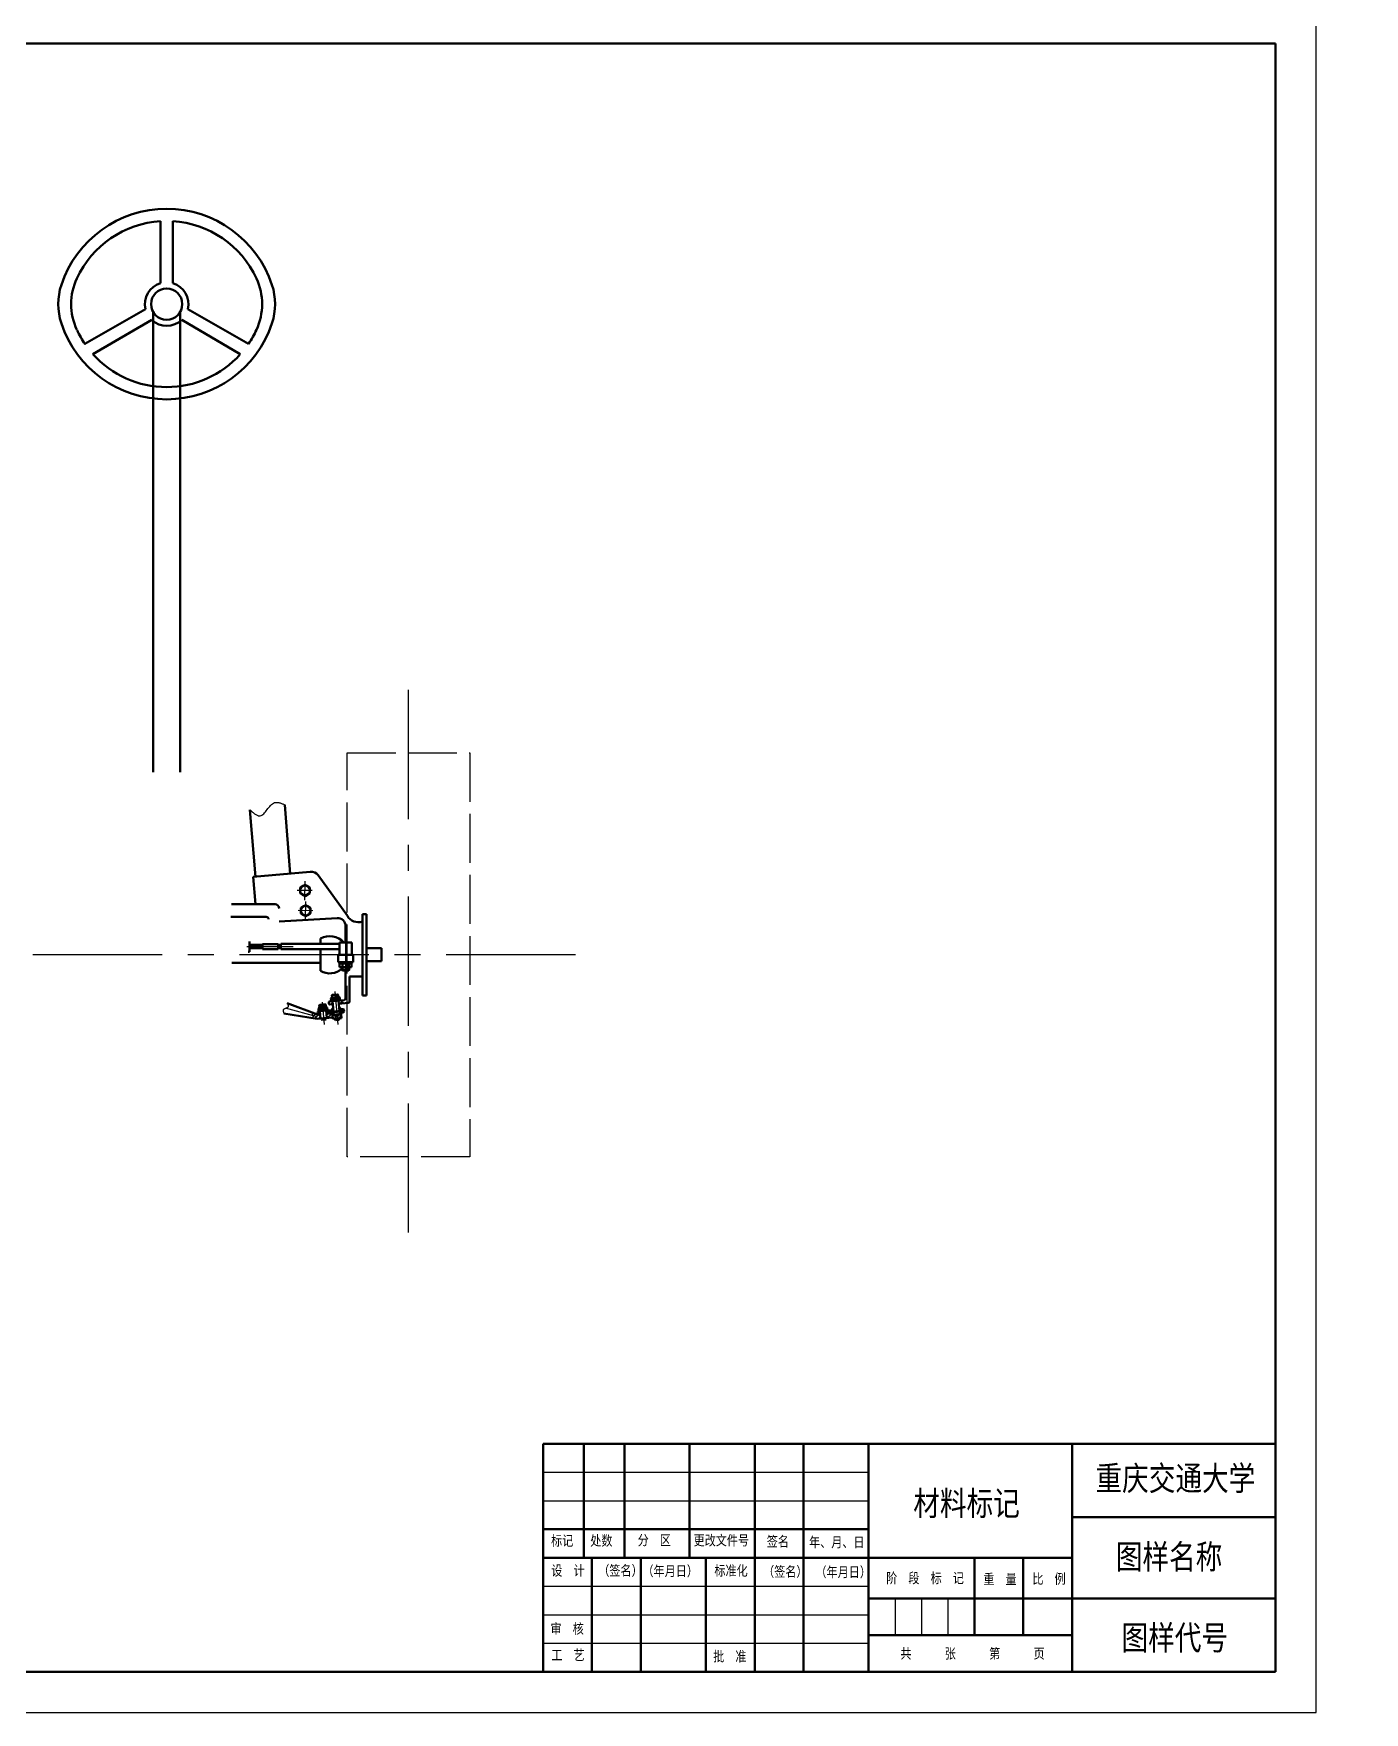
# Model space of a CAD drawing. Header units: millimetres. Extents: x 7185 to 8369, y 2371 to 4859.
# Drawn here: x 7464 to 7791.1, y 2370.5 to 2782.9 of the extents above; entities that cross this region are included whole.
import ezdxf

# ---------------------------------------------------------------- set-up
doc = ezdxf.new("R2010")
doc.units = ezdxf.units.MM
doc.linetypes.add('ACAD_ISO02W100', pattern=[15, 12, -3])
doc.linetypes.add('CENTER', pattern=[50.8, 31.75, -6.35, 6.35, -6.35])
for name, color, linetype, lineweight in [('中心线层', 1, 'CENTER', 25), ('剖面线层', 2, 'Continuous', 25), ('总内框线', 7, 'Continuous', 50), ('粗实线层', 250, 'Continuous', 50), ('虚线层', 4, 'ACAD_ISO02W100', 25)]:
    doc.layers.add(name, color=color, linetype=linetype, lineweight=lineweight)
doc.styles.add('陈杰（2）', font='Arial.ttf', dxfattribs={"width": 0.8})
pattern_1 = [(45, (7270.7519, 4468.92303), (-0.4490128, 0.4490128), [])]
pattern_2 = [(40, (7438.9614, 4467.35284), (-0.40817013, 0.48643822), [])]

msp = doc.modelspace()

# ---------------------------------------------------------------- hatches: boundary and pattern name
at = {"layer": '剖面线层'}
h = msp.add_hatch(dxfattribs=at)
h.set_pattern_fill('ANSI31', color=256, scale=0.2)
h.set_pattern_definition(pattern_1)
h.paths.add_polyline_path([(7309.42, 2559.94), (7307.49, 2559.94), (7307.49, 2565.52), (7306.49, 2565.52), (7306.49, 2558.64), (7309.42, 2558.64)])
h.paths.add_polyline_path([(7309.11, 2560.55), (7308.81, 2560.55, -0.309941), (7308.53, 2560.55), (7308.07, 2560.55, -0.309941), (7307.78, 2560.55), (7307.49, 2560.55), (7307.49, 2559.94), (7309.11, 2559.94)], flags=17)
h.paths.add_polyline_path([(7309.11, 2561.57), (7307.49, 2561.57), (7307.49, 2560.96), (7307.78, 2560.96, -0.309941), (7308.07, 2560.96), (7308.53, 2560.96, -0.309941), (7308.81, 2560.96), (7309.11, 2560.96)], flags=17)
h.paths.add_polyline_path([(7309.42, 2554.64), (7306.49, 2554.64), (7306.49, 2547.76), (7307.49, 2547.76), (7307.49, 2553.34), (7309.42, 2553.34)])
h.paths.add_polyline_path([(7309.11, 2553.34), (7307.49, 2553.34), (7307.49, 2552.74), (7307.78, 2552.74, -0.309941), (7308.07, 2552.74), (7308.53, 2552.74, -0.309941), (7308.81, 2552.74), (7309.11, 2552.74)], flags=17)
h.paths.add_polyline_path([(7309.11, 2552.32), (7308.81, 2552.32, -0.309941), (7308.53, 2552.32), (7308.07, 2552.32, -0.309941), (7307.78, 2552.32), (7307.49, 2552.32), (7307.49, 2551.72), (7309.11, 2551.72)], flags=17)
h.paths.add_polyline_path([(8367.2, 4858.19), (8369.12, 4858.19), (8369.12, 4859.38), (8367.2, 4859.38)], flags=9)
h = msp.add_hatch(dxfattribs=at)
h.set_pattern_fill('ANSI31', color=256, scale=0.2)
h.set_pattern_definition(pattern_1)
h.paths.add_polyline_path([(7311.62, 2559.04), (7311.62, 2556.64), (7312.25, 2556.64), (7314.84, 2559.23), (7314.84, 2559.43, -1.160876), (7314.98, 2560.39, -0.198746), (7317.79, 2559.66), (7317.79, 2560.6, 0.405398)])
h.paths.add_polyline_path([(7312.25, 2556.64), (7311.62, 2556.64), (7311.62, 2554.24, 0.405398), (7317.79, 2552.68), (7317.79, 2553.59, -0.285368), (7315.3, 2553.59)])
h.paths.add_polyline_path([(7315.3, 2553.94), (7315.3, 2553.59, 0.285368), (7317.79, 2553.59), (7317.79, 2553.94, -0.285368)], flags=17)
h.paths.add_polyline_path([(7317.79, 2553.94), (7317.79, 2554.64), (7315.3, 2554.64), (7315.3, 2553.94, 0.285368)], flags=17)
h.paths.add_polyline_path([(7315.3, 2559.04), (7315.3, 2558.64), (7316.79, 2558.64, 0.414214), (7316.39, 2559.04)], flags=17)
h.paths.add_polyline_path([(7315.78, 2559.52, -0.099854), (7315.73, 2559.74), (7315.3, 2559.56), (7315.3, 2559.32)], flags=17)
h.paths.add_polyline_path([(7316.87, 2559.6, -0.098424), (7316.77, 2559.39), (7317.79, 2558.96), (7317.79, 2559.2)], flags=17)
h.paths.add_polyline_path([(8367.2, 4858.19), (8369.12, 4858.19), (8369.12, 4859.38), (8367.2, 4859.38)], flags=9)
at = {"layer": '虚线层'}
h = msp.add_hatch(dxfattribs=at)
h.set_pattern_fill('ANSI31', color=256, scale=0.2, angle=-5)
h.set_pattern_definition(pattern_2)
edge = h.paths.add_edge_path()
edge.add_line((7539.06, 2544.62), (7538.99, 2545.37))
edge.add_line((7538.99, 2545.37), (7539.94, 2545.45))
edge.add_spline(control_points=[(7539.94, 2545.45), (7539.79, 2545.34), (7539.48, 2545.09), (7540.23, 2545.06), (7540.04, 2544.77), (7539.98, 2544.7)], knot_values=[0, 0, 0, 0, 1.947932, 4.156081, 5.538061, 5.538061, 5.538061, 5.538061], degree=3, periodic=0)
edge.add_line((7539.98, 2544.7), (7539.06, 2544.62))
h.paths.add_polyline_path([(7536.58, 2544.96, -0.414214), (7536.76, 2545.18), (7537.52, 2545.24), (7537.58, 2544.49), (7536.83, 2544.43, -0.414214), (7536.61, 2544.61)])
h.paths.add_polyline_path([(7539.48, 2542.93, 0.184364), (7539.15, 2543.55), (7539.13, 2543.8, -0.156472), (7539.59, 2543.25), (7540.09, 2543.29, -0.414214), (7540.3, 2543.11), (7540.31, 2543.01)])
h = msp.add_hatch(dxfattribs=at)
h.set_pattern_fill('ANSI31', color=256, scale=0.2, angle=-5)
h.set_pattern_definition([(40, (7434.78314, 4486.1372), (-0.40817013, 0.48643822), [])])
edge = h.paths.add_edge_path()
edge.add_spline(control_points=[(7532.46, 2541.11), (7532.58, 2541.19), (7532.81, 2541.35), (7532.69, 2541.6), (7532.62, 2541.71)], knot_values=[3.77514, 3.77514, 3.77514, 3.77514, 5.659684, 7.363466, 7.363466, 7.363466, 7.363466], degree=3, periodic=0)
edge.add_spline(control_points=[(7532.62, 2541.71), (7532.56, 2541.83), (7532.42, 2542.09), (7532.69, 2542.23), (7532.82, 2542.3)], knot_values=[0, 0, 0, 0, 1.808148, 3.77514, 3.77514, 3.77514, 3.77514], degree=3, periodic=0)
edge.add_line((7532.82, 2542.3), (7533.79, 2541.93))
edge.add_line((7533.79, 2541.93), (7534.08, 2541.95))
edge.add_arc((7534.1, 2542.15), 0.2, 264.199, 275)
edge.add_line((7534.11, 2541.95), (7534.46, 2541.98))
edge.add_line((7534.46, 2541.98), (7534.55, 2540.98))
edge.add_line((7534.55, 2540.98), (7533.72, 2540.91))
edge.add_line((7533.72, 2540.91), (7532.46, 2541.11))
h.paths.add_polyline_path([(7536.06, 2542.12), (7537.06, 2542.21, -0.414214), (7537.5, 2541.85), (7537.56, 2541.26), (7536.14, 2541.13)])
h = msp.add_hatch(dxfattribs=at)
h.set_pattern_fill('ANSI31', color=256, scale=0.2, angle=-5)
h.set_pattern_definition(pattern_2)
h.paths.add_polyline_path([(7537.34, 2543.05, -0.144439), (7537.66, 2543.64), (7537.68, 2543.38, 0.16751), (7537.5, 2542.75), (7536.01, 2542.62), (7535.99, 2542.93)])
h.paths.add_polyline_path([(7536.06, 2542.12), (7536.01, 2542.62), (7537.32, 2542.74, 0.422905), (7538.6, 2541.64), (7538.66, 2540.98), (7537.59, 2540.88), (7537.5, 2541.85, 0.414214), (7537.06, 2542.21)])
h.paths.add_polyline_path([(7538.66, 2540.98), (7538.6, 2541.64, 0.420592), (7539.66, 2542.95), (7540.31, 2543.01), (7540.34, 2542.7, -0.414214), (7540.16, 2542.48), (7540.01, 2542.47, 0.414214), (7539.64, 2542.03), (7539.74, 2541.07)])

# ---------------------------------------------------------------- linework, layer by layer
for p, q in [((7779.27, 2370.52), (7779.27, 2790.52)), ((7769.27, 2436.52), (7769.27, 2380.52)), ((7589.27, 2429.52), (7669.27, 2429.52)), ((7589.27, 2422.52), (7669.27, 2422.52)), ((7589.27, 2401.52), (7669.27, 2401.52)), ((7675.77, 2398.52), (7675.77, 2389.52)), ((7682.27, 2398.52), (7682.27, 2389.52)), ((7688.77, 2398.52), (7688.77, 2389.52)), ((7589.27, 2394.52), (7669.27, 2394.52)), ((7589.27, 2387.52), (7669.27, 2387.52)), ((7769.27, 2380.52), (7589.27, 2380.52)), ((7185.27, 2370.52), (7779.27, 2370.52))]:
    msp.add_line(p, q)
at = {"layer": '中心线层', "lineweight": -3}
for p, q in [((7556.18, 2488.38), (7556.18, 2624.78)), ((7597.23, 2556.64), (7249.27, 2556.64))]:
    msp.add_line(p, q, dxfattribs=at)
at = {"layer": '中心线层'}
for p, q in [((7530.7, 2570.09), (7530.77, 2574.68)), ((7532.49, 2572.43), (7528.87, 2572.45)), ((7530.87, 2565.13), (7530.95, 2569.72)), ((7532.67, 2567.46), (7529.05, 2567.49)), ((7516.43, 2558.64), (7527.85, 2558.64)), ((7540.74, 2559.64), (7540.74, 2552.05)), ((7535, 2544.99), (7535.48, 2539.49)), ((7537.14, 2545.67), (7539.42, 2545.88)), ((7538.05, 2547.63), (7538.8, 2539.48)), ((7533.73, 2541.42), (7525.98, 2543.49)), ((7534.06, 2543.23), (7536.35, 2543.44))]:
    msp.add_line(p, q, dxfattribs=at)
at = {"layer": '总内框线'}
for p, q in [((7769.27, 2780.52), (7195.27, 2780.52)), ((7769.27, 2380.52), (7769.27, 2780.52)), ((7589.27, 2436.52), (7769.27, 2436.52)), ((7589.27, 2380.52), (7589.27, 2436.52)), ((7599.27, 2436.52), (7599.27, 2408.52)), ((7609.27, 2436.52), (7609.27, 2408.52)), ((7625.27, 2436.52), (7625.27, 2408.52)), ((7641.27, 2436.52), (7641.27, 2408.52)), ((7653.27, 2436.52), (7653.27, 2380.52)), ((7669.27, 2436.52), (7669.27, 2380.52)), ((7719.27, 2380.52), (7719.27, 2436.52)), ((7719.27, 2418.52), (7769.27, 2418.52)), ((7589.27, 2415.52), (7669.27, 2415.52)), ((7589.27, 2408.52), (7719.27, 2408.52)), ((7601.27, 2408.52), (7601.27, 2380.52)), ((7613.27, 2408.52), (7613.27, 2380.52)), ((7629.27, 2408.52), (7629.27, 2380.52)), ((7641.27, 2408.52), (7641.27, 2380.52)), ((7695.27, 2389.52), (7695.27, 2408.52)), ((7707.27, 2389.52), (7707.27, 2408.52)), ((7669.27, 2398.52), (7719.27, 2398.52)), ((7719.27, 2398.52), (7769.27, 2398.52)), ((7669.27, 2389.52), (7719.27, 2389.52)), ((7195.27, 2380.52), (7769.27, 2380.52))]:
    msp.add_line(p, q, dxfattribs=at)
at = {"layer": '粗实线层'}
for p, q in [((7495.26, 2721.6), (7495.26, 2736.83)), ((7498.26, 2721.6), (7498.26, 2736.83)), ((7491.56, 2715.23), (7476.67, 2706.69)), ((7493.46, 2714.52), (7493.46, 2601.46)), ((7500.06, 2714.52), (7500.06, 2601.46)), ((7501.95, 2715.22), (7516.85, 2706.71)), ((7493.08, 2712.6), (7478.64, 2704.18)), ((7500.45, 2712.63), (7514.86, 2704.16)), ((7518.56, 2575.81), (7517.23, 2592.27)), ((7527.12, 2576.56), (7525.76, 2593.47)), ((7532.06, 2576.99), (7518.04, 2575.77)), ((7518.04, 2575.81), (7518.59, 2569.03)), ((7529.56, 2573.13), (7530.77, 2573.82)), ((7531.97, 2573.13), (7530.77, 2573.82)), ((7541.16, 2566.2), (7533.98, 2576.18)), ((7529.57, 2572.44), (7529.56, 2573.13)), ((7529.57, 2572.44), (7529.57, 2571.74)), ((7529.57, 2571.74), (7530.17, 2571.4)), ((7530.17, 2571.4), (7530.77, 2571.05)), ((7531.97, 2571.74), (7530.77, 2571.05)), ((7531.97, 2572.44), (7531.97, 2573.13)), ((7531.97, 2572.44), (7531.97, 2571.74)), ((7521.21, 2565.95), (7512.53, 2565.95)), ((7523.4, 2569.03), (7512.71, 2569.03)), ((7538.62, 2565.67), (7524.4, 2564.82)), ((7529.74, 2568.17), (7530.94, 2568.86)), ((7529.74, 2567.47), (7529.74, 2568.17)), ((7529.74, 2567.47), (7529.74, 2566.78)), ((7529.74, 2566.78), (7530.34, 2566.44)), ((7530.34, 2566.44), (7530.94, 2566.09)), ((7532.14, 2568.17), (7530.94, 2568.86)), ((7532.14, 2566.78), (7530.94, 2566.09)), ((7532.14, 2567.47), (7532.14, 2568.17)), ((7532.14, 2567.47), (7532.14, 2566.78)), ((7545.87, 2566.64), (7544.87, 2566.64)), ((7544.87, 2566.64), (7544.87, 2546.64)), ((7545.87, 2546.64), (7545.87, 2566.64)), ((7540.74, 2563.67), (7540.74, 2559.64)), ((7517.11, 2557.36), (7516.81, 2557.36)), ((7517.11, 2559.92), (7517.11, 2557.36)), ((7517.11, 2559.05), (7520.28, 2559.05)), ((7517.11, 2558.23), (7520.28, 2558.23)), ((7520.28, 2559.25), (7520.28, 2558.03)), ((7520.28, 2559.25), (7524.13, 2559.25)), ((7520.28, 2558.03), (7524.13, 2558.05)), ((7524.13, 2559.25), (7524.14, 2558.05)), ((7524.13, 2559.05), (7524.81, 2559.05)), ((7524.14, 2558.23), (7524.81, 2558.23)), ((7524.81, 2558.64), (7524.81, 2559.3)), ((7524.81, 2559.3), (7539.24, 2559.3)), ((7524.81, 2558.64), (7524.81, 2557.98)), ((7524.81, 2557.98), (7539.24, 2557.98)), ((7534.57, 2560.6), (7534.57, 2559.3)), ((7534.57, 2557.98), (7534.57, 2552.68)), ((7539.24, 2559.64), (7542.24, 2559.64)), ((7542.24, 2559.64), (7542.24, 2556.64)), ((7545.87, 2558.24), (7549.59, 2558.24)), ((7549.59, 2555.04), (7549.59, 2558.24)), ((7534.57, 2554.64), (7512.74, 2554.64)), ((7538.92, 2554.82), (7538.92, 2556.64)), ((7542.56, 2554.82), (7538.92, 2554.82)), ((7539.26, 2554.47), (7539.38, 2554.47)), ((7539.26, 2554.47), (7539.26, 2553.57)), ((7539.26, 2553.57), (7542.22, 2553.57)), ((7539.38, 2554.47), (7539.38, 2554.82)), ((7542.1, 2554.47), (7539.38, 2554.47)), ((7539.84, 2553.57), (7539.94, 2553.57)), ((7539.84, 2552.92), (7539.84, 2553.57)), ((7539.84, 2552.92), (7541.64, 2552.92)), ((7539.84, 2552.92), (7539.94, 2552.75)), ((7539.94, 2552.92), (7539.94, 2553.57)), ((7539.99, 2553.57), (7539.99, 2554.47)), ((7540.74, 2554.47), (7542.22, 2554.47)), ((7541.49, 2553.57), (7541.49, 2554.47)), ((7541.54, 2552.92), (7541.54, 2553.57)), ((7541.54, 2552.75), (7541.64, 2552.92)), ((7541.64, 2552.92), (7541.64, 2553.57)), ((7542.1, 2554.82), (7542.1, 2554.47)), ((7542.22, 2554.47), (7542.22, 2553.57)), ((7542.56, 2556.64), (7542.56, 2554.82)), ((7545.87, 2555.04), (7549.59, 2555.04)), ((7539.94, 2552.75), (7541.54, 2552.75)), ((7540.74, 2545.89), (7540.74, 2552.75)), ((7544.87, 2551.27), (7541.72, 2551.27)), ((7541.72, 2551.27), (7541.72, 2545.22)), ((7526.38, 2544.73), (7533.79, 2541.93)), ((7536.58, 2544.96), (7536.61, 2544.61)), ((7540.37, 2545.49), (7536.76, 2545.18)), ((7537.31, 2546.14), (7537.12, 2545.92)), ((7537.16, 2545.42), (7537.12, 2545.92)), ((7537.39, 2545.23), (7537.16, 2545.42)), ((7537.31, 2546.14), (7538.18, 2546.22)), ((7537.66, 2545.97), (7537.31, 2546.14)), ((7537.39, 2546.69), (7537.49, 2546.81)), ((7537.7, 2545.46), (7537.39, 2545.23)), ((7538.75, 2546.92), (7537.49, 2546.81)), ((7537.52, 2545.24), (7537.74, 2542.68)), ((7538.18, 2546.22), (7537.66, 2545.97)), ((7537.66, 2545.97), (7537.7, 2545.46)), ((7538.26, 2545.31), (7537.7, 2545.46)), ((7539.05, 2546.3), (7538.18, 2546.22)), ((7538.18, 2546.22), (7538.74, 2546.07)), ((7538.27, 2545.31), (7538.79, 2545.56)), ((7538.74, 2546.07), (7539.05, 2546.3)), ((7538.74, 2546.07), (7538.79, 2545.56)), ((7538.87, 2546.82), (7538.75, 2546.92)), ((7538.79, 2545.56), (7539.14, 2545.39)), ((7538.99, 2545.37), (7539.22, 2542.81)), ((7539.05, 2546.3), (7539.28, 2546.12)), ((7539.06, 2544.62), (7541.35, 2544.82)), ((7539.14, 2545.39), (7539.33, 2545.62)), ((7539.33, 2545.62), (7539.28, 2546.12)), ((7545.87, 2546.64), (7544.87, 2546.64)), ((7525.58, 2542.25), (7533.72, 2540.91)), ((7533.72, 2540.91), (7537.56, 2541.26)), ((7534.46, 2541.98), (7533.79, 2541.93)), ((7534.42, 2542.49), (7533.87, 2542.44)), ((7534.24, 2543.7), (7534.04, 2543.48)), ((7534.09, 2542.97), (7534.04, 2543.48)), ((7534.32, 2542.79), (7534.09, 2542.97)), ((7534.24, 2543.7), (7535.11, 2543.78)), ((7534.58, 2543.53), (7534.24, 2543.7)), ((7534.27, 2544.2), (7534.4, 2544.36)), ((7534.63, 2543.02), (7534.32, 2542.79)), ((7535.7, 2544.48), (7534.4, 2544.36)), ((7535.11, 2543.78), (7534.58, 2543.53)), ((7534.58, 2543.53), (7534.63, 2543.02)), ((7535.19, 2542.86), (7534.63, 2543.02)), ((7534.79, 2540.99), (7534.81, 2540.76)), ((7534.97, 2540.66), (7534.81, 2540.76)), ((7535.09, 2540.78), (7534.97, 2540.66)), ((7534.97, 2540.66), (7535.38, 2540.7)), ((7535.07, 2541.02), (7535.09, 2540.78)), ((7535.09, 2540.78), (7535.38, 2540.7)), ((7535.98, 2543.86), (7535.11, 2543.78)), ((7535.11, 2543.78), (7535.67, 2543.63)), ((7535.2, 2542.86), (7535.72, 2543.12)), ((7535.65, 2540.83), (7535.38, 2540.7)), ((7535.79, 2540.74), (7535.38, 2540.7)), ((7535.62, 2541.07), (7535.64, 2540.83)), ((7535.65, 2540.83), (7535.79, 2540.74)), ((7535.67, 2543.63), (7535.98, 2543.86)), ((7535.67, 2543.63), (7535.72, 2543.12)), ((7535.86, 2544.34), (7535.7, 2544.48)), ((7535.72, 2543.12), (7536.06, 2542.95)), ((7535.79, 2540.74), (7535.93, 2540.86)), ((7535.9, 2541.1), (7535.93, 2540.86)), ((7535.98, 2543.86), (7536.21, 2543.68)), ((7537.5, 2542.75), (7536.01, 2542.62)), ((7536.06, 2542.95), (7536.26, 2543.17)), ((7536.26, 2543.17), (7536.21, 2543.68)), ((7536.83, 2544.43), (7537.58, 2544.49)), ((7539.49, 2542.83), (7537.51, 2542.66)), ((7539.48, 2542.7), (7537.54, 2542.53)), ((7539.74, 2541.07), (7537.59, 2540.88)), ((7538.11, 2540.93), (7538.13, 2540.69)), ((7538.29, 2540.6), (7538.13, 2540.69)), ((7538.41, 2540.71), (7538.29, 2540.6)), ((7538.29, 2540.6), (7538.69, 2540.64)), ((7538.39, 2540.95), (7538.41, 2540.72)), ((7538.41, 2540.71), (7538.69, 2540.64)), ((7538.96, 2540.76), (7538.69, 2540.64)), ((7539.1, 2540.67), (7538.69, 2540.64)), ((7538.94, 2541), (7538.96, 2540.77)), ((7538.96, 2540.76), (7539.1, 2540.67)), ((7539.1, 2540.67), (7539.24, 2540.79)), ((7539.22, 2541.03), (7539.24, 2540.79)), ((7540.31, 2543.01), (7539.48, 2542.93))]:
    msp.add_line(p, q, dxfattribs=at)
for points in [[(7539.24, 2559.64), (7539.24, 2558.14), (7539.24, 2556.64)], [(7538.92, 2556.64), (7539.24, 2556.64), (7540.74, 2556.64), (7542.24, 2556.64), (7542.56, 2556.64)], [(7538.91, 2546.29), (7538.87, 2546.82), (7537.39, 2546.69), (7537.44, 2546.16)], [(7535.91, 2543.85), (7535.86, 2544.34), (7534.27, 2544.2), (7534.31, 2543.71)], [(7534.39, 2542.79), (7534.55, 2540.98), (7536.15, 2541.11), (7535.99, 2542.93)]]:
    msp.add_lwpolyline(points, dxfattribs=at)
for points in [[(7537.34, 2543.05), (7534.04, 2542.76, 0.414214), (7533.86, 2542.55), (7533.9, 2542.13, 0.414214), (7534.11, 2541.95), (7534.46, 2541.98)], [(7536.06, 2542.12), (7537.06, 2542.21, -0.414214), (7537.5, 2541.85), (7537.59, 2540.88)], [(7539.74, 2541.07), (7539.64, 2542.03, -0.414214), (7540.01, 2542.47), (7540.16, 2542.48, 0.414214), (7540.34, 2542.7), (7540.3, 2543.11, 0.414214), (7540.09, 2543.29), (7539.59, 2543.25)]]:
    msp.add_lwpolyline(points, format="xyb", dxfattribs=at)
for centre, radius in [((7496.76, 2716.48), 3.84), ((7530.77, 2572.44), 1.2), ((7530.94, 2567.47), 1.2)]:
    msp.add_circle(centre, radius, dxfattribs=at)
for centre, radius, start, end in [((7496.76, 2712.6), 27.28, 18.4085, 161.5915), ((7496.76, 2712.56), 24.32, 93.5365, 155.1367), ((7496.76, 2712.56), 24.32, 24.8633, 86.4635), ((7488.3, 2716.48), 15, 155.1367, 204.8633), ((7505.21, 2716.48), 15, 335.1367, 24.8633), ((7485.11, 2716.48), 15, 161.5915, 198.4085), ((7496.76, 2716.48), 5.34, 106.3139, 193.5198), ((7496.76, 2716.48), 5.34, 346.3897, 73.6861), ((7508.41, 2716.48), 15, 341.5915, 18.4085), ((7496.76, 2720.36), 27.28, 198.4085, 341.5915), ((7496.76, 2720.4), 24.32, 205.0678, 214.4657), ((7496.76, 2716.48), 5.34, 226.5609, 313.792), ((7496.76, 2720.4), 24.32, 325.7388, 335.1367), ((7496.76, 2720.4), 24.32, 221.8342, 318.1047), ((7532.36, 2575.02), 2, 35.7112, 98.6986), ((7521.21, 2565.35), 0.6, 0, 90), ((7523.4, 2568.03), 1, 0, 90), ((7538.74, 2563.67), 2, 0, 93.4197), ((7543.91, 2567.82), 3.19, 210.6099, 287.5214), ((7536.85, 2556.64), 4.57, 41.0411, 119.9607), ((7536.85, 2556.64), 4.57, 240.0393, 310.7784), ((7536.78, 2544.98), 0.2, 95, 185), ((7536.81, 2544.62), 0.2, 185, 275), ((7540.34, 2545.89), 0.4, 275, 0), ((7541.32, 2545.22), 0.4, 275, 0), ((7538.49, 2542.81), 1.18, 183.5319, 6.4998), ((7538.49, 2542.81), 1.18, 135.356, 168.2315), ((7538.49, 2542.81), 0.992, 145.2528, 48.4938), ((7538.49, 2542.81), 1.18, 21.7685, 57.3408)]:
    msp.add_arc(centre, radius, start, end, dxfattribs=at)
at = {"layer": '虚线层'}
for p, q in [((7521.81, 2558.03), (7524.13, 2558.05)), ((7524.13, 2559.25), (7524.13, 2558.03))]:
    msp.add_line(p, q, dxfattribs=at)
msp.add_lwpolyline([(7541.08, 2606.24), (7571.28, 2606.24), (7571.28, 2507.04), (7541.08, 2507.04)], close=True, dxfattribs=at)
for points in [[(7517.23, 2592.27), (7519.72, 2590.77), (7523.27, 2594.01), (7525.76, 2593.47)], [(7526.38, 2544.73), (7526.61, 2543.81), (7525.43, 2543.1), (7525.58, 2542.25)], [(7539.94, 2545.45), (7539.69, 2545.15), (7540.08, 2544.96), (7539.98, 2544.7), (7539.95, 2544.67)], [(7532.82, 2542.3), (7532.52, 2542.05), (7532.73, 2541.38), (7532.46, 2541.11)]]:
    msp.add_spline(points, degree=3, dxfattribs=at)

# ---------------------------------------------------------------- texts
at = {"width": 93.0193, "attachment_point": 1, "style": '陈杰（2）'}
for s, insert, char_height in [('{\\fFangSong|b0|i0|c134|p49;重庆交通大学}', (7725.02, 2431.04), 6), ('{\\fFangSong|b0|i0|c134|p49;材料标记}', (7680.24, 2424.89), 6), ('{\\fSimSun|b0|i0|c134|p2;标记}', (7591.23, 2413.96), 2.5), ('{\\fSimSun|b0|i0|c134|p2;处数}', (7600.85, 2413.98), 2.5), ('{\\fSimSun|b0|i0|c134|p2;分\u3000区}', (7612.51, 2414.1), 2.5), ('{\\fSimSun|b0|i0|c134|p2;更改文件号}', (7626.25, 2414.05), 2.5), ('{\\fSimSun|b0|i0|c134|p2;签名}', (7644.23, 2413.79), 2.5), ('{\\fSimSun|b0|i0|c134|p2;年、月、日}', (7654.63, 2413.6), 2.5), ('{\\fFangSong|b0|i0|c134|p49;图样名称}', (7730.01, 2411.76), 6), ('{\\fSimSun|b0|i0|c134|p2;设\u3000计}', (7591.29, 2406.62), 2.5), ('{\\fSimSun|b0|i0|c134|p2;（签名）}', (7602.83, 2406.62), 2.5), ('{\\fSimSun|b0|i0|c134|p2;\u3000（年月日）}', (7610.96, 2406.51), 2.5), ('{\\fSimSun|b0|i0|c134|p2;标准化}', (7631.36, 2406.61), 2.5), ('{\\fSimSun|b0|i0|c134|p2;（签名）}', (7643.33, 2406.36), 2.5), ('{\\fSimSun|b0|i0|c134|p2;（年月日）}', (7656.2, 2406.26), 2.5), ('{\\fSimSun|b0|i0|c134|p2;阶\u3000段\u3000标\u3000记}', (7673.58, 2404.78), 2.5), ('{\\fSimSun|b0|i0|c134|p2;重\u3000量}', (7697.46, 2404.55), 2.5), ('{\\fSimSun|b0|i0|c134|p2;比\u3000例}', (7709.51, 2404.62), 2.5), ('{\\fSimSun|b0|i0|c134|p2;审\u3000核}', (7591.09, 2392.35), 2.5), ('{\\fFangSong|b0|i0|c134|p49;图样代号}', (7731.41, 2391.88), 6), ('{\\fSimSun|b0|i0|c134|p2;工\u3000艺}', (7591.29, 2385.87), 2.5), ('{\\fSimSun|b0|i0|c134|p2;批\u3000准}', (7631.06, 2385.55), 2.5), ('{\\fSimSun|b0|i0|c134|p2;共\u3000\u3000\u3000张\u3000\u3000\u3000第\u3000\u3000\u3000页}', (7677.07, 2386.25), 2.5)]:
    msp.add_mtext(s, dxfattribs=dict(at, insert=insert, char_height=char_height))

doc.saveas('drawing.dxf')
